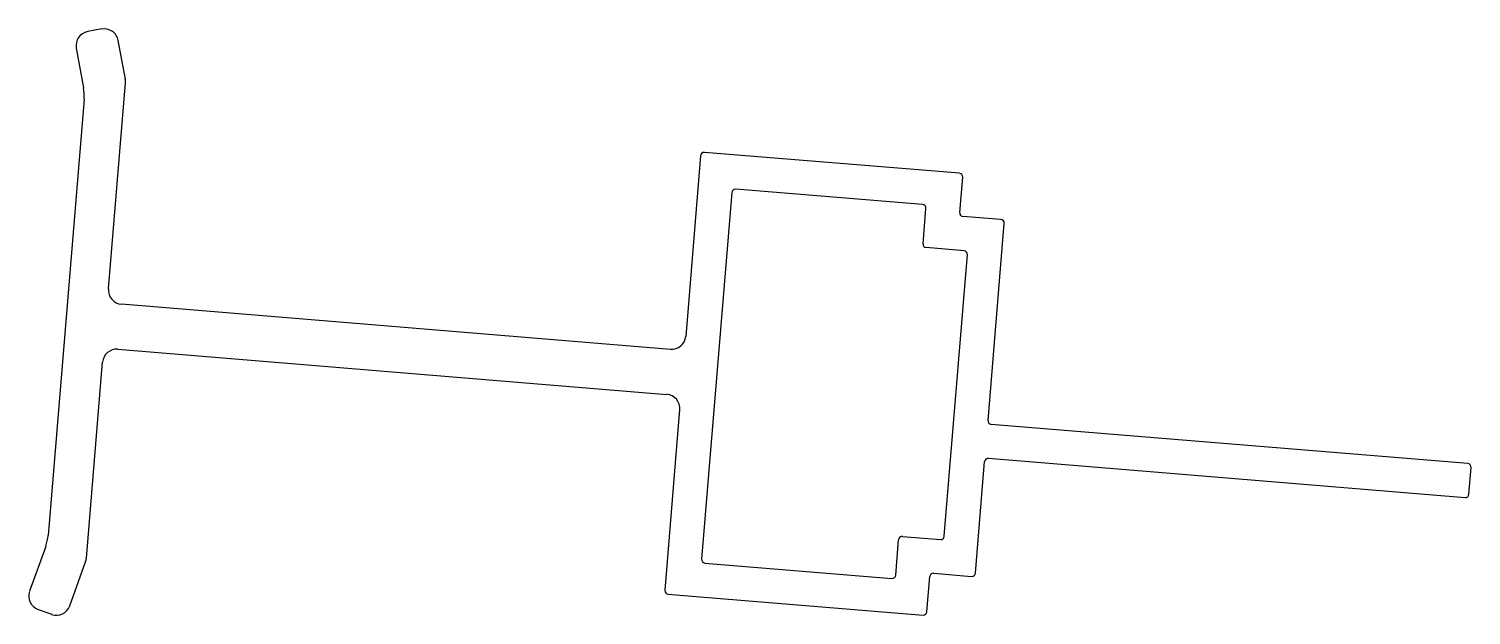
# Model space of a CAD drawing. Extents: x 4 to 105, y 3 to 45.
import ezdxf

# ---------------------------------------------------------------- set-up
doc = ezdxf.new("R2010")
doc.units = 0
doc.layers.get('0').update_dxf_attribs({"linetype": 'CONTINUOUS'})

msp = doc.modelspace()

# ---------------------------------------------------------------- linework, layer by layer
for p, q in [((9.12, 44.68), (8.14, 44.5)), ((10.78, 41.15), (10.28, 43.87)), ((7.33, 43.33), (7.84, 40.53)), ((9.6, 26.38), (10.79, 40.89)), ((7.88, 39.75), (5.35, 9.03)), ((51.24, 35.76), (50.2, 23.04)), ((69.45, 34.52), (51.51, 35.99)), ((69.48, 31.76), (69.68, 34.25)), ((53.44, 33.17), (51.31, 7.36)), ((66.86, 32.32), (53.71, 33.4)), ((66.89, 29.56), (67.09, 32.05)), ((72.37, 31.27), (69.7, 31.49)), ((71.46, 17.12), (72.6, 31)), ((69.78, 29.07), (67.12, 29.29)), ((68.38, 8.97), (70.01, 28.8)), ((49.12, 22.13), (10.51, 25.3)), ((10.25, 22.14), (48.86, 18.96)), ((8.04, 7.44), (9.17, 21.22)), ((49.77, 17.89), (48.73, 5.17)), ((105.21, 14.09), (71.69, 16.85)), ((70.57, 6.38), (71.22, 14.23)), ((71.49, 14.46), (105.02, 11.7)), ((105.29, 11.93), (105.44, 13.82)), ((5.19, 8.26), (4.05, 5.1)), ((64.97, 6.24), (65.17, 8.73)), ((65.44, 8.96), (68.11, 8.74)), ((6.88, 4.08), (7.98, 7.18)), ((51.54, 7.09), (64.7, 6.01)), ((67.16, 3.65), (67.37, 6.14)), ((67.64, 6.37), (70.3, 6.15)), ((48.95, 4.9), (66.89, 3.42)), ((4.66, 3.82), (5.6, 3.48))]:
    msp.add_line(p, q)
for centre, radius, start, end in [((9.3, 43.69), 1, 10.299, 100.299), ((8.31, 43.51), 1, 100.299, 190.299), ((9.79, 40.97), 1, 355.299, 10.299), ((4.89, 40), 3, 355.299, 10.299), ((51.49, 35.74), 0.25, 85.299, 175.299), ((69.43, 34.27), 0.25, 355.299, 85.299), ((53.69, 33.15), 0.25, 85.299, 175.299), ((66.84, 32.07), 0.25, 355.299, 85.299), ((69.72, 31.73), 0.25, 175.299, 265.299), ((72.35, 31.02), 0.25, 355.299, 85.299), ((67.14, 29.54), 0.25, 175.299, 265.299), ((69.76, 28.82), 0.25, 355.299, 85.299), ((10.59, 26.3), 1, 175.299, 265.299), ((49.2, 23.13), 1, 265.299, 355.299), ((10.17, 21.14), 1, 85.299, 175.299), ((48.78, 17.97), 1, 355.299, 85.299), ((71.71, 17.1), 0.25, 175.299, 265.299), ((71.47, 14.21), 0.25, 85.299, 175.299), ((105.19, 13.84), 0.25, 355.299, 85.299), ((105.04, 11.95), 0.25, 265.299, 355.299), ((2.36, 9.28), 3, 340.299, 355.299), ((65.42, 8.71), 0.25, 85.299, 175.299), ((68.13, 8.99), 0.25, 265.299, 355.299), ((7.04, 7.52), 1, 340.299, 355.299), ((51.56, 7.34), 0.25, 175.299, 265.299), ((64.72, 6.26), 0.25, 265.299, 355.299), ((67.62, 6.12), 0.25, 85.299, 175.299), ((70.33, 6.4), 0.25, 265.299, 355.299), ((4.99, 4.76), 1, 160.299, 250.299), ((48.98, 5.15), 0.25, 175.299, 265.299), ((5.93, 4.42), 1, 250.299, 340.299), ((66.91, 3.67), 0.25, 265.299, 355.299)]:
    msp.add_arc(centre, radius, start, end)

doc.saveas('drawing.dxf')
